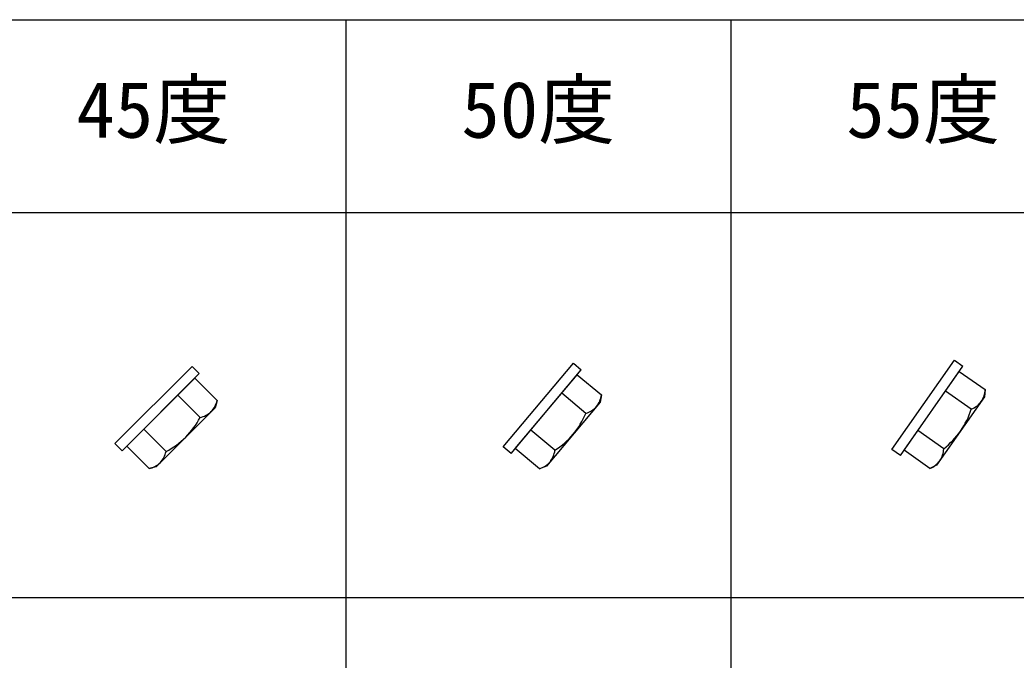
# Model space of a CAD drawing. Units: millimetres, scale not verified. Extents: x -585 to 585, y -390 to 417.
# Drawn here: x -5.8 to 149.5, y 290.2 to 390 of the extents above; entities that cross this region are included whole.
import ezdxf
from ezdxf.enums import TextEntityAlignment as Align

# ---------------------------------------------------------------- set-up
doc = ezdxf.new("R2010")
doc.units = ezdxf.units.MM
doc.header["$LTSCALE"] = 3
doc.layers.add('0-0_0', color=3, linetype='Continuous')
doc.layers.add('F-0', color=4, linetype='Continuous')
doc.styles.add('ＭＳ ゴシック', font='')
doc.styles.get('ＭＳ ゴシック').set_extended_font_data('MS Gothic')

msp = doc.modelspace()

# ---------------------------------------------------------------- linework, layer by layer
at = {"layer": '0-0_0'}
for p, q in [((21.01, 336.01), (22.142, 334.879)), ((70.762, 322.46), (81.689, 335.483)), ((80.464, 336.511), (81.689, 335.483)), ((131.435, 322.119), (141.186, 336.045)), ((139.875, 336.963), (141.186, 336.045)), ((10.121, 322.858), (22.142, 334.879)), ((10.824, 323.561), (21.439, 334.176)), ((21.439, 334.176), (24.917, 330.697)), ((71.401, 323.222), (81.05, 334.721)), ((81.05, 334.721), (84.819, 331.559)), ((132.006, 322.934), (140.616, 335.231)), ((140.616, 335.231), (144.645, 332.409)), ((144.645, 332.409), (144.544, 331.252)), ((22.263, 328.044), (18.785, 331.522)), ((82.406, 328.684), (78.638, 331.846)), ((84.819, 331.559), (84.617, 330.415)), ((144.544, 331.252), (137.088, 320.603)), ((142.493, 329.335), (138.463, 332.156)), ((24.617, 329.576), (15.424, 320.383)), ((24.917, 330.697), (24.617, 329.576)), ((84.617, 330.415), (76.261, 320.457)), ((16.956, 322.737), (13.478, 326.215)), ((77.582, 322.935), (73.813, 326.097)), ((138.188, 323.187), (134.158, 326.008)), ((14.303, 320.083), (10.824, 323.561)), ((75.169, 320.06), (71.401, 323.222)), ((136.035, 320.113), (132.006, 322.934)), ((15.424, 320.383), (14.303, 320.083)), ((76.261, 320.457), (75.169, 320.06)), ((137.088, 320.603), (136.035, 320.113))]:
    msp.add_line(p, q, dxfattribs=at)
for points in [[(10.121, 322.858), (8.99, 323.99), (21.01, 336.01)], [(70.762, 322.46), (69.536, 323.489), (80.464, 336.511)], [(131.435, 322.119), (130.125, 323.037), (139.875, 336.963)]]:
    msp.add_lwpolyline(points, dxfattribs=at)
for centre, radius, start, end in [((140.9, 332.58), 3.75, 327.005, 357.375), ((81.102, 332.056), 3.75, 322.005, 352.375), ((21.258, 331.517), 3.75, 317.005, 347.375), ((81.272, 332.256), 3.748, 287.618, 317.994), ((129.762, 333.485), 13.39, 325.642, 341.946), ((141.052, 332.794), 3.748, 292.618, 322.994), ((10.447, 334.342), 13.39, 315.642, 331.946), ((21.445, 331.701), 3.748, 282.618, 312.994), ((70.086, 333.928), 13.39, 320.642, 336.946), ((10.659, 334.554), 13.39, 298.054, 314.358), ((70.279, 334.158), 13.39, 303.054, 319.358), ((129.934, 333.731), 13.39, 308.054, 324.358), ((134.444, 323.358), 3.748, 327.006, 357.382), ((13.299, 323.555), 3.748, 317.006, 347.382), ((73.867, 323.431), 3.748, 322.006, 352.382), ((13.483, 323.742), 3.75, 282.624, 312.995), ((74.035, 323.633), 3.75, 287.624, 317.995), ((134.593, 323.574), 3.75, 292.624, 322.995)]:
    msp.add_arc(centre, radius, start, end, dxfattribs=at)
at = {"layer": 'F-0'}
for p, q in [((45, 390), (45, -390)), ((105, 390), (105, -390)), ((-555, 300), (585, 300))]:
    msp.add_line(p, q, dxfattribs=at)
at = {"layer": 'F-0', "color": 6}
msp.add_line((-585, 360), (585, 360), dxfattribs=at)
msp.add_lwpolyline([(-585, 390), (585, 390), (585, -390)], dxfattribs=at)

# ---------------------------------------------------------------- texts
at = {"layer": 'F-0', "color": 7, "style": 'ＭＳ ゴシック'}
for s, p in [('45度', (3, 369)), ('50度', (63, 369)), ('55度', (123, 369))]:
    msp.add_text(s, height=8.798, dxfattribs=at).set_placement(p, align=Align.BOTTOM_LEFT)

doc.saveas('drawing.dxf')
